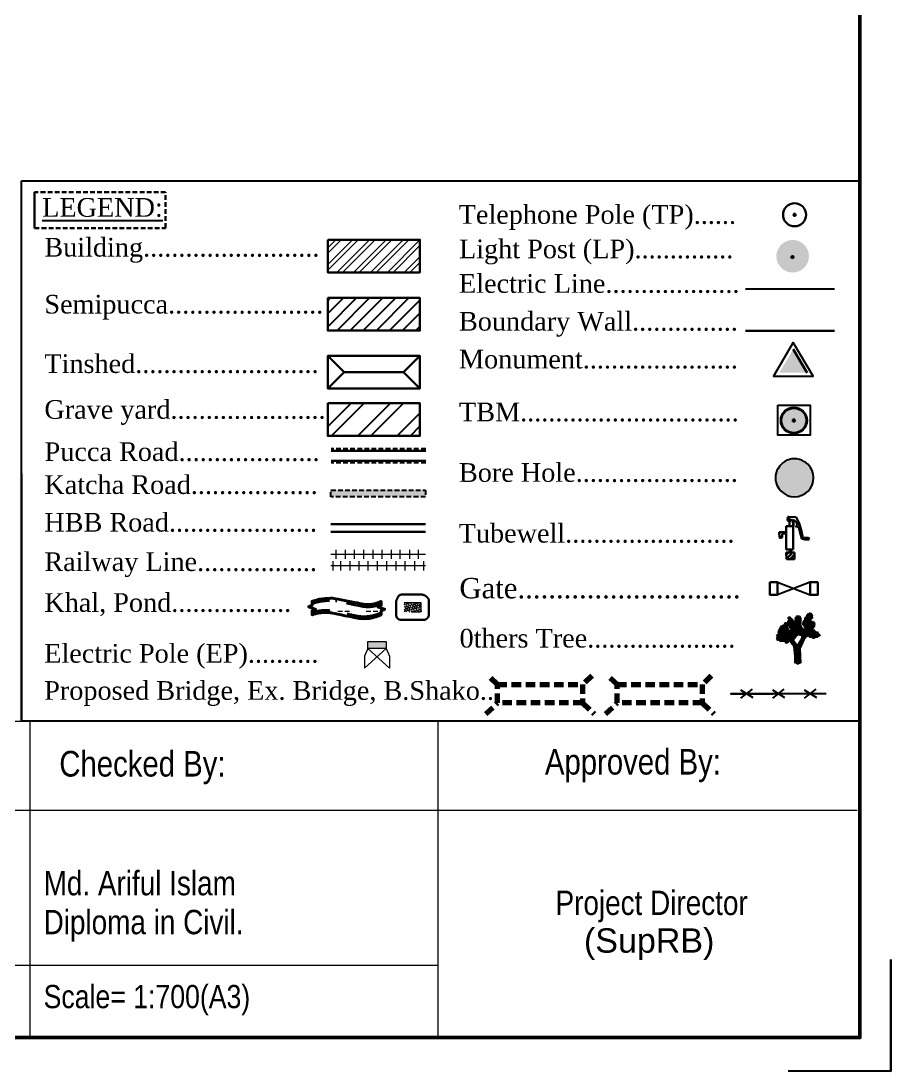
# Model space of a CAD drawing. Header units: inches. Extents: x 771028 to 773337, y 2500430 to 2500783.
# Drawn here: x 772943.5 to 773035.7, y 2500429.8 to 2500541.2 of the extents above; entities that cross this region are included whole.
import ezdxf
from ezdxf.enums import TextEntityAlignment as Align

# ---------------------------------------------------------------- set-up
doc = ezdxf.new("R2010")
doc.units = ezdxf.units.IN
doc.header["$MEASUREMENT"] = 0
doc.header["$PDMODE"] = 98
doc.header["$PDSIZE"] = 0.2
doc.linetypes.add('DASHED', pattern=[0.75, 0.5, -0.25])
doc.linetypes.add('DASHED2', pattern=[0.375, 0.25, -0.125])
for name, color, linetype in [('BM_TBM', 1, 'Continuous'), ('BORE HOLE', 1, 'Continuous'), ('Boundary wall', 7, 'Continuous'), ('Building', 5, 'Continuous'), ('Electric_Line', 214, 'Continuous'), ('Grave yard', 88, 'Continuous'), ('katcha road', 3, 'Continuous'), ('Layout_Text', 7, 'Continuous'), ('LIGHT_POST', 1, 'Continuous'), ('OTHER', 7, 'Continuous'), ('POND', 4, 'Continuous'), ('proposed', 1, 'Continuous'), ('Telephone_Pole', 70, 'Continuous'), ('text', 7, 'Continuous'), ('TEXTO', 7, 'Continuous'), ('Tree', 3, 'Continuous'), ('Tubewell', 112, 'Continuous'), ('Water Body', 4, 'Continuous')]:
    doc.layers.add(name, color=color, linetype=linetype)
for name, color, linetype, lineweight in [('Electric Pole', 20, 'Continuous', 15), ('Ex. Bridge', 212, 'DASHED', 30), ('Gate', 7, 'Continuous', 25), ('HBB Road', 24, 'Continuous', 5), ('KHAL+RIVER BANK', 160, 'Continuous', 18), ('Pucca Road', 12, 'Continuous', 30), ('Railway Line', 220, 'Continuous', 25), ('SEMI_PUCCA', 66, 'Continuous', 30), ('SHED', 7, 'Continuous', 30), ('TBM', 1, 'Continuous', 30), ('Water Line', 4, 'DASHED', 18)]:
    doc.layers.add(name, color=color, linetype=linetype, lineweight=lineweight)
doc.styles.add('SWIS', font='swissc.ttf')
doc.styles.add('TR', font='times.ttf')

# ---------------------------------------------------------------- blocks, each defined once
blk = doc.blocks.new('sdfsd')
at = {"layer": 'Tubewell', "color": 0, "lineweight": 30}
for p, q in [((685271.572, 2622811.423), (685271.535, 2622811.132)), ((685271.535, 2622811.132), (685271.706, 2622811.082)), ((685271.65, 2622811.421), (685271.572, 2622811.423)), ((685271.65, 2622811.421), (685272.238, 2622811.399)), ((685271.706, 2622810.951), (685271.705, 2622811.212)), ((685271.706, 2622811.082), (685271.77, 2622811.121)), ((685271.914, 2622811.175), (685271.77, 2622811.121)), ((685272.11, 2622811.137), (685271.914, 2622811.175)), ((685271.983, 2622811.156), (685271.987, 2622810.672)), ((685272.012, 2622811.156), (685271.983, 2622811.156)), ((685272.016, 2622810.673), (685272.012, 2622811.156)), ((685272.268, 2622810.995), (685272.11, 2622811.137)), ((685272.238, 2622811.399), (685272.478, 2622810.918)), ((685271.987, 2622810.672), (685271.428, 2622810.668)), ((685271.428, 2622810.668), (685271.444, 2622808.781)), ((685271.708, 2622810.67), (685271.706, 2622810.951)), ((685271.987, 2622810.672), (685272.016, 2622810.673)), ((685272.003, 2622808.785), (685271.987, 2622810.672)), ((685272.205, 2622810.694), (685272.335, 2622810.747)), ((685272.258, 2622810.59), (685272.205, 2622810.694)), ((685272.425, 2622810.653), (685272.258, 2622810.59)), ((685272.335, 2622810.747), (685272.268, 2622810.995)), ((685272.563, 2622810.122), (685272.425, 2622810.653)), ((685272.478, 2622810.918), (685272.639, 2622810.358)), ((685272.639, 2622810.358), (685272.788, 2622809.732)), ((685271.072, 2622810.188), (685270.876, 2622810.179)), ((685270.876, 2622810.179), (685270.879, 2622809.781)), ((685270.876, 2622810.179), (685270.876, 2622810.179)), ((685270.88, 2622809.774), (685271.102, 2622809.783)), ((685271.432, 2622810.204), (685271.072, 2622810.188)), ((685271.102, 2622809.783), (685271.112, 2622810.058)), ((685271.112, 2622810.058), (685271.433, 2622810.06)), ((685272.685, 2622809.653), (685272.563, 2622810.122)), ((685272.934, 2622809.577), (685272.685, 2622809.653)), ((685272.788, 2622809.732), (685273.142, 2622809.709)), ((685273.3, 2622809.58), (685272.934, 2622809.577)), ((685273.142, 2622809.709), (685273.246, 2622809.762)), ((685273.246, 2622809.762), (685273.3, 2622809.58)), ((685271.444, 2622808.781), (685272.003, 2622808.785)), ((685271.723, 2622808.783), (685271.725, 2622808.54)), ((685271.842, 2622808.541), (685271.84, 2622808.784)), ((685272.105, 2622808.544), (685271.444, 2622808.538)), ((685271.444, 2622808.538), (685271.449, 2622808.005)), ((685271.446, 2622808.349), (685271.62, 2622808.54)), ((685271.449, 2622808.007), (685271.937, 2622808.542)), ((685271.449, 2622808.005), (685272.109, 2622808.01)), ((685271.725, 2622808.54), (685271.842, 2622808.541)), ((685271.763, 2622808.007), (685272.106, 2622808.383)), ((685272.08, 2622808.01), (685272.109, 2622808.041)), ((685272.109, 2622808.01), (685272.105, 2622808.544))]:
    blk.add_line(p, q, dxfattribs=at)
for centre, major_axis, ratio, start_param, end_param in [((685271.705, 2622811.212), (0.0253, 0.0253), 1, 6.28318530692002, 12.56637061409961), ((685270.991, 2622809.782), (0.111, 0.001), 0.503998, 3.140941, 6.283186)]:
    blk.add_ellipse(centre, major_axis=major_axis, ratio=ratio, start_param=start_param, end_param=end_param, dxfattribs=at)
blk = doc.blocks.new('eeee')
at = {"layer": 'Electric Pole'}
for p, q in [((353314.022, 2673551.649), (353315.739, 2673551.649)), ((353314.022, 2673550.959), (353314.022, 2673551.649)), ((353315.739, 2673551.649), (353315.739, 2673550.959)), ((353314.022, 2673550.959), (353313.7, 2673550.259)), ((353313.7, 2673549.119), (353315.739, 2673550.959)), ((353315.739, 2673550.959), (353314.022, 2673550.959)), ((353316.061, 2673549.119), (353314.022, 2673550.959)), ((353315.739, 2673550.959), (353316.061, 2673550.259)), ((353313.7, 2673550.259), (353313.7, 2673549.119)), ((353316.061, 2673550.259), (353316.061, 2673549.119))]:
    blk.add_line(p, q, dxfattribs=at)
blk.add_solid([(353314.022, 2673551.649), (353315.739, 2673551.649), (353314.022, 2673550.959), (353315.739, 2673550.959)], dxfattribs=at)
blk = doc.blocks.new('dsfsd')
at = {"layer": 'LIGHT_POST'}
h = blk.add_hatch(color=5, dxfattribs=at)
h.set_gradient(color1=(0, 0, 255), color2=(56, 172, 6), tint=1, name='SPHERICAL')
edge = h.paths.add_edge_path()
edge.add_ellipse((726561.434, 2601765.061), major_axis=(-0.522, 0.522), ratio=1, start_angle=225, end_angle=405)
edge.add_ellipse((726561.434, 2601765.061), major_axis=(-0.522, 0.522), ratio=1, start_angle=45, end_angle=225)
blk.add_point((726561.423, 2601765.025), dxfattribs=at)
blk = doc.blocks.new('t')
at = {"layer": 'Tree'}
h = blk.add_hatch(dxfattribs=at)
h.set_pattern_fill('TRIANG', color=3, scale=0.184834, angle=0.58619, style=0)
h.set_pattern_definition([(60.5862, (781623.7387, 2539789.74409), (-0.0491814, 0.0832069), [0.0483275, -0.0483275]), (120.5862, (781623.7387, 2539789.74409), (-0.09665, -0.0009888), [0.0483275, -0.0483275]), (0.5862, (781623.71411, 2539789.78569), (0.0474686, 0.0841957), [0.0483275, -0.0483275])])
edge = h.paths.add_edge_path()
edge.add_ellipse((781624.834, 2539792.689), major_axis=(-0.0326, 0.0326), ratio=0.999999, start_angle=162.44681, end_angle=175.46993, ccw=False)
edge.add_ellipse((781625.035, 2539792.391), major_axis=(0.222, 0.222), ratio=0.999996, start_angle=438.00421, end_angle=439.91263, ccw=False)
edge.add_ellipse((781624.834, 2539792.689), major_axis=(-0.0326, 0.0326), ratio=1, start_angle=175.46993, end_angle=272.44682)
edge.add_ellipse((781624.87, 2539793.12), major_axis=(-0.28, 0.28), ratio=1, start_angle=134.25014, end_angle=244.25014)
edge.add_ellipse((781624.96, 2539793.087), major_axis=(-0.232, 0.232), ratio=1, start_angle=254.88214, end_angle=331.83745)
edge.add_ellipse((781624.721, 2539793.451), major_axis=(-0.108, 0.108), ratio=1, start_angle=205.97149, end_angle=240.7481)
edge.add_ellipse((781624.666, 2539793.82), major_axis=(-0.272, 0.272), ratio=1, start_angle=166.7032, end_angle=276.7032)
edge.add_ellipse((781624.807, 2539793.788), major_axis=(0.246, 0.246), ratio=1, start_angle=28.7113, end_angle=138.7113)
edge.add_ellipse((781624.485, 2539793.584), major_axis=(0.13, 0.13), ratio=1, start_angle=53.08468, end_angle=163.08468)
edge.add_ellipse((781624.342, 2539793.303), major_axis=(-0.138, 0.138), ratio=1, start_angle=-39.42408, end_angle=70.57592)
edge.add_ellipse((781624.402, 2539793.179), major_axis=(-0.17, 0.17), ratio=1, start_angle=35.61924, end_angle=141.04242)
edge.add_ellipse((781624.463, 2539792.763), major_axis=(-0.128, 0.128), ratio=1, start_angle=320.30096, end_angle=326.3607, ccw=False)
edge.add_ellipse((781624.402, 2539793.179), major_axis=(-0.17, 0.17), ratio=1, start_angle=141.04242, end_angle=145.61924, ccw=False)
edge.add_ellipse((781624.463, 2539792.763), major_axis=(0.128, 0.128), ratio=1, start_angle=56.3607, end_angle=160.30096)
edge.add_ellipse((781624.177, 2539792.43), major_axis=(-0.2, 0.2), ratio=1, start_angle=-70.51537, end_angle=-34.55421)
edge.add_ellipse((781623.806, 2539792.815), major_axis=(0.238, 0.238), ratio=1, start_angle=296.63219, end_angle=355.99586)
edge.add_ellipse((781623.9, 2539792.945), major_axis=(-0.13, 0.13), ratio=1, start_angle=254.47768, end_angle=302.80895)
edge.add_ellipse((781623.784, 2539793.29), major_axis=(-0.16, 0.16), ratio=1, start_angle=178.22973, end_angle=239.0569)
edge.add_ellipse((781624, 2539793.35), major_axis=(-0.00461, 0.00461), ratio=1, start_angle=170.58618, end_angle=280.58619)
edge.add_ellipse((781623.65, 2539793.535), major_axis=(-0.28, 0.28), ratio=1, start_angle=198.02079, end_angle=308.02079)
edge.add_ellipse((781623.76, 2539793.652), major_axis=(-0.2, 0.2), ratio=1, start_angle=-32.46312, end_angle=77.53688)
edge.add_ellipse((781623.678, 2539793.292), major_axis=(-0.184, 0.184), ratio=1, start_angle=-7.98006, end_angle=68.06958)
edge.add_ellipse((781623.382, 2539793.042), major_axis=(0.111, 0.111), ratio=1, start_angle=23.92238, end_angle=76.16713)
edge.add_ellipse((781623.231, 2539793.296), major_axis=(-0.0972, 0.0972), ratio=1, start_angle=165.13961, end_angle=275.13961)
edge.add_ellipse((781623.174, 2539793.458), major_axis=(-0.11, 0.11), ratio=1, start_angle=203.64027, end_angle=313.64027)
edge.add_ellipse((781622.987, 2539793.589), major_axis=(0.136, 0.136), ratio=1, start_angle=322.31302, end_angle=432.31302)
edge.add_ellipse((781622.963, 2539793.67), major_axis=(0.0783, 0.0783), ratio=1, start_angle=80.58619, end_angle=190.58619)
edge.add_ellipse((781622.938, 2539793.526), major_axis=(0.0461, 0.0461), ratio=1, start_angle=80.58619, end_angle=190.58619)
edge.add_ellipse((781623.056, 2539793.278), major_axis=(0.175, 0.175), ratio=1, start_angle=83.60245, end_angle=193.60245)
edge.add_ellipse((781623.243, 2539793.028), major_axis=(-0.225, 0.225), ratio=1, start_angle=38.10867, end_angle=119.81688)
edge.add_ellipse((781623.234, 2539792.54), major_axis=(-0.138, 0.138), ratio=1, start_angle=-22.61366, end_angle=41.38805)
edge.add_ellipse((781622.956, 2539792.56), major_axis=(-0.0591, 0.0591), ratio=1, start_angle=219.96864, end_angle=331.95863)
edge.add_ellipse((781622.796, 2539792.671), major_axis=(-0.098, 0.098), ratio=1, start_angle=211.80488, end_angle=321.80488)
edge.add_ellipse((781622.551, 2539793.006), major_axis=(0.213, 0.213), ratio=1, start_angle=274.33771, end_angle=384.33771)
edge.add_ellipse((781622.722, 2539793.086), major_axis=(0.15, 0.15), ratio=1, start_angle=62.68816, end_angle=153.15745)
edge.add_ellipse((781622.428, 2539792.93), major_axis=(-0.0909, 0.0909), ratio=1, start_angle=236.64823, end_angle=269.19738, ccw=False)
edge.add_ellipse((781622.722, 2539793.086), major_axis=(0.15, 0.15), ratio=1, start_angle=153.15745, end_angle=172.68816, ccw=False)
edge.add_ellipse((781622.428, 2539792.93), major_axis=(-0.0909, 0.0909), ratio=1, start_angle=269.19738, end_angle=346.64823)
edge.add_ellipse((781622.353, 2539792.826), major_axis=(-0.151, 0.151), ratio=1, start_angle=-47.01437, end_angle=62.98563)
edge.add_ellipse((781622.165, 2539792.626), major_axis=(0.0949, 0.0949), ratio=1, start_angle=51.5035, end_angle=161.5035)
edge.add_ellipse((781622.12, 2539792.428), major_axis=(0.111, 0.111), ratio=1, start_angle=73.45303, end_angle=183.45303)
edge.add_ellipse((781622.01, 2539792.167), major_axis=(-0.101, 0.101), ratio=1, start_angle=-47.37473, end_angle=87.61493)
edge.add_ellipse((781622.092, 2539791.914), major_axis=(-0.173, 0.173), ratio=1, start_angle=5.18812, end_angle=149.84034)
edge.add_ellipse((781622.336, 2539791.856), major_axis=(0.18, 0.18), ratio=1, start_angle=179.57996, end_angle=284.67131)
edge.add_ellipse((781622.746, 2539791.678), major_axis=(-0.139, 0.139), ratio=1, start_angle=12.62878, end_angle=30.35474, ccw=False)
edge.add_ellipse((781622.336, 2539791.856), major_axis=(0.18, 0.18), ratio=1, start_angle=284.67131, end_angle=298.31221, ccw=False)
edge.add_ellipse((781622.746, 2539791.678), major_axis=(0.139, 0.139), ratio=1, start_angle=120.35474, end_angle=336.76529)
edge.add_line((781622.928, 2539791.751), (781623.522, 2539791.99))
edge.add_line((781623.522, 2539791.99), (781623.732, 2539792.198))
edge.add_line((781623.732, 2539792.198), (781624.106, 2539792.161))
edge.add_line((781624.106, 2539792.161), (781624.54, 2539792.114))
edge.add_ellipse((781624.608, 2539792.136), major_axis=(-0.0506, 0.0506), ratio=1, start_angle=62.59366, end_angle=215.14689)
edge.add_ellipse((781624.866, 2539792.153), major_axis=(0.134, 0.134), ratio=1, start_angle=144.04757, end_angle=254.04757)
edge.add_ellipse((781625.13, 2539792.118), major_axis=(-0.152, 0.152), ratio=1, start_angle=82.31989, end_angle=192.31989)
edge.add_ellipse((781625.393, 2539792.157), major_axis=(-0.124, 0.124), ratio=1, start_angle=107.1248, end_angle=217.1248)
edge.add_ellipse((781625.627, 2539792.216), major_axis=(0.0729, 0.0729), ratio=1, start_angle=189.00131, end_angle=299.00131)
edge.add_ellipse((781625.617, 2539792.182), major_axis=(-0.0768, 0.0768), ratio=1, start_angle=227.88103, end_angle=337.88103)
edge.add_ellipse((781625.39, 2539792.294), major_axis=(-0.131, 0.131), ratio=1, start_angle=221.32918, end_angle=331.32918)
edge.add_ellipse((781625.035, 2539792.391), major_axis=(-0.222, 0.222), ratio=1, start_angle=239.91259, end_angle=348.00416)
h = blk.add_hatch(dxfattribs=at)
h.set_pattern_fill('GRAVEL', color=252, scale=0.199621, angle=0.58619, style=0)
h.set_pattern_definition([(228.59898579, (774389.84682, 2525920.667561), (-2.201183780362, -2.527950541338), [0.0374503114, -3.707587512]), (185.55588576, (774389.822052, 2525920.63947), (3.337375255548, 0.312524068032), [0.06426591, -6.36232316]), (133.09658573, (774389.758088, 2525920.633248), (2.814843158658, -3.033394543535), [0.045314721, -4.48616294]), (267.85988576, (774389.650243, 2525920.562549), (0.221393154429, 5.569885992107), [0.05852321, -5.793796674]), (293.41988573, (774389.648058, 2525920.504067), (-1.425936838065, 3.325982387178), [0.0573866397, -5.681285121]), (357.85988575, (774389.670867, 2525920.451407), (-5.569885985988, 0.221393154699), [0.05852321, -5.7937966676]), (38.28038579, (774389.729349, 2525920.449222), (-3.590097974692, -2.820538834573), [0.0773939513, -7.6619950553]), (72.841485774, (774389.790102, 2525920.497168), (1.8858129165, 6.143675998283), [0.073067858, -7.233720451]), (122.01578573, (774389.811659, 2525920.566984), (-2.263839955844, 3.595790265403), [0.058721407, -5.813425684]), (175.82258575, (774389.780527, 2525920.616774), (3.06471903952, -0.2470228415), [0.0670395537, -3.284936739]), (222.98358579, (774389.713666, 2525920.621658), (-3.3088981878724, -3.0960433214184), [0.0866966804, -8.58297776]), (139.40028573, (774389.92584, 2525920.562585), (-1.96555141564, 1.65017548232), [0.029590634, -2.929485306]), (172.05538575, (774389.903372, 2525920.581842), (3.624270030557, -0.51968354593), [0.056296, -5.5733173403]), (225.5861858, (774389.84762, 2525920.58962), (0.0028478828, -0.278351988), [0.0393668646, -0.354302616]), (203.78478578, (774389.82779, 2525920.622825), (1.386063665796, 0.57094358156), [0.0211998336, -2.0987760127]), (292.38758573, (774389.80839, 2525920.614276), (-0.28689552322, 0.83220790027), [0.029980904, -1.4690684686]), (31.5499858, (774389.81981, 2525920.586554), (0.82935938363, 0.5652481353), [0.048694368, -1.574447157]), (162.15128574, (774389.86131, 2525920.61203), (0.55955180165, -0.27265569247), [0.035210853, -0.845061311]), (16.97568577, (774389.646947, 2525920.612624), (2.774976003668, 0.863532501921), [0.0493265385, -4.883339836]), (70.93238578, (774389.694124, 2525920.627025), (-1.082079576822, -3.0732630302), [0.041382238, -4.096832916]), (293.78478573, (774389.860737, 2525920.667703), (-0.57094358094, 1.38606366732), [0.042399389, -2.077576459]), (344.19668574, (774389.877837, 2525920.628905), (-2.792063253522, 0.80657485144), [0.0493265385, -4.883339836]), (340.03018574, (774389.648713, 2525920.440046), (-1.397455774154, 0.5424632748), [0.0475672624, -2.3307969706]), (295.36128573, (774389.69342, 2525920.4238), (-1.423084044796, 3.047632486923), [0.0398559545, -3.9457453383]), (67.38758578, (774389.86637, 2525920.38938), (0.54246476351, 1.39745520246), [0.042399389, -2.077576459]), (17.94018577, (774389.88267, 2525920.42852), (-3.607183771754, -1.150428548006), [0.0466628497, -4.6196095967]), (70.03018578, (774389.729976, 2525920.387985), (-0.542463274195, -1.39745577569), [0.023783631, -2.354580604]), (101.89608574, (774389.849667, 2525920.38921), (-0.2897427723, 1.11055994212), [0.0141939063, -1.4052020144]), (166.54998574, (774389.84674, 2525920.4031), (0.83790373334, -0.269807714), [0.0573866396, -1.0903475445]), (186.59518576, (774389.790928, 2525920.416446), (2.780671067375, 0.306830530263), [0.053181914, -5.2650019785]), (304.2762857, (774389.82007, 2525920.5615), (-0.28404803566, 0.55385579515), [0.040146569, -0.963517936]), (353.74338575, (774389.842676, 2525920.528328), (4.737677938277, -0.508292039723), [0.070091007, -6.938997717]), (61.53158578, (774389.91235, 2525920.52069), (-1.093472439868, -1.95985494852), [0.0286594983, -2.837298683]), (90.5861858, (774389.926, 2525920.54588), (-0.2811997836, 0.27550402), [0.016701988, -0.261664482]), (120.84258573, (774389.785276, 2525920.42474), (1.133341363665, -1.937072484367), [0.0386717835, -3.828518815]), (48.59898579, (774389.76545, 2525920.457943), (2.201183780362, 2.527950541338), [0.074900623, -3.6701372004]), (0.5861858, (774389.81498, 2525920.51413), (0.27550402, 0.281199784), [0.072375282, -0.205991188]), (325.89098573, (774389.887355, 2525920.514866), (-2.803452616434, 1.919986907672), [0.044013636, -4.357346628]), (254.64078577, (774389.923797, 2525920.490185), (-0.26696034291, -1.116255524725), [0.040530715, -1.986007809]), (208.23218578, (774389.913061, 2525920.451102), (-5.260206123652, -2.837630910818), [0.065990947, -6.5331146306]), (176.01228575, (774389.854921, 2525920.419885), (-3.62142274416, 0.2413279886015), [0.0698140323, -6.9115816816])])
h.paths.add_polyline_path([(781622.928, 2539791.751), (781623.393, 2539791.163), (781623.483, 2539790.315), (781623.49, 2539789.76), (781623.971, 2539789.746), (781623.92, 2539790.323), (781623.902, 2539791.01), (781624.088, 2539791.445), (781624.261, 2539791.798), (781624.54, 2539792.114), (781624.483, 2539792.205), (781624.243, 2539791.92), (781624.221, 2539792.196), (781624.106, 2539792.16), (781624.112, 2539791.909), (781623.682, 2539791.223), (781623.313, 2539791.737), (781623.522, 2539791.99), (781623.452, 2539792.199), (781623.131, 2539791.729), (781622.948, 2539792.014)])
at = {"layer": 'Tree', "color": 229}
for p, q in [((781623.393, 2539791.163, 16.346), (781623.393, 2539791.163, 16.346)), ((781623.483, 2539790.315, 16.346), (781623.483, 2539790.315, 16.346)), ((781623.92, 2539790.323, 16.346), (781623.92, 2539790.323, 16.346))]:
    blk.add_line(p, q, dxfattribs=at)
at = {"layer": 'Tree', "color": 229, "elevation": 16.346}
for points in [[(781622.948, 2539792.014), (781623.131, 2539791.729), (781623.452, 2539792.199)], [(781623.522, 2539791.99), (781623.313, 2539791.737), (781623.682, 2539791.223), (781624.112, 2539791.909), (781624.106, 2539792.161)], [(781624.221, 2539792.196), (781624.243, 2539791.92), (781624.483, 2539792.205)], [(781624.54, 2539792.114), (781624.261, 2539791.798), (781623.902, 2539791.01), (781623.92, 2539790.323), (781623.971, 2539789.746), (781623.49, 2539789.746), (781623.483, 2539790.315), (781623.393, 2539791.163), (781622.928, 2539791.751)]]:
    blk.add_lwpolyline(points, dxfattribs=at)
at = {"layer": 'Tree'}
blk.add_point((781623.739, 2539789.744, 3.892), dxfattribs=at)

msp = doc.modelspace()

# ---------------------------------------------------------------- hatches: boundary and pattern name
at = {"layer": 'BM_TBM', "ltscale": 0.2}
h = msp.add_hatch(color=2, dxfattribs=at)
h.set_gradient(color1=(255, 255, 0), color2=(255, 255, 92), one_color=1, tint=0.68)
edge = h.paths.add_edge_path()
edge.add_ellipse((773025.432, 2500498.783), major_axis=(0.942, 0.942), ratio=1, start_angle=0, end_angle=360)
h = msp.add_hatch(color=2, dxfattribs=at)
h.set_gradient(color1=(255, 255, 0), color2=(255, 255, 92), one_color=1, tint=0.68)
edge = h.paths.add_edge_path()
edge.add_ellipse((773025.432, 2500498.783), major_axis=(0.942, 0.942), ratio=1, start_angle=0, end_angle=360)
at = {"layer": 'BORE HOLE', "ltscale": 0.2}
msp.add_hatch(color=256, dxfattribs=at).paths.add_polyline_path([(773027.359, 2500493.475, 1), (773023.64, 2500491.929, 1)])
at = {"layer": 'Building', "lineweight": 20, "ltscale": 0.2}
h = msp.add_hatch(dxfattribs=at)
h.set_pattern_fill('ANSI32', color=256, scale=3.371745, style=0)
h.set_pattern_definition([(45, (375885.3114, -504365.3518), (-0.8940689693, 0.8940689693), []), (45, (375885.9074, -504365.3518), (-0.8940689693, 0.8940689693), [])])
h.paths.add_polyline_path([(772976.01, 2500517.948), (772985.784, 2500517.948), (772985.784, 2500514.49), (772976.01, 2500514.49)])
edge = h.paths.add_edge_path(flags=17)
edge.add_line((772976.01, 2500517.881), (772976.077, 2500517.948))
at = {"layer": 'Grave yard', "lineweight": 25, "ltscale": 0.2}
h = msp.add_hatch(dxfattribs=at)
h.set_pattern_fill('ANSI32', color=256, scale=7.867436)
h.set_pattern_definition([(45, (447.3862, -0.1516), (-2.0861690583, 2.0861690583), []), (45, (448.777, -0.1516), (-2.0861690583, 2.0861690583), [])])
h.paths.add_polyline_path([(772976.01, 2500500.609), (772985.784, 2500500.609), (772985.784, 2500497.152), (772976.01, 2500497.152)])
edge = h.paths.add_edge_path()
edge.add_line((772985.768, 2500497.152), (772985.784, 2500497.168))
at = {"layer": 'katcha road', "linetype": 'DASHED2', "lineweight": 25, "ltscale": 2}
msp.add_hatch(color=256, dxfattribs=at).paths.add_polyline_path([(772976.353, 2500491.395), (772986.369, 2500491.395), (772986.369, 2500490.699), (772976.353, 2500490.699)])
at = {"layer": 'SEMI_PUCCA', "lineweight": 25, "ltscale": 0.2}
h = msp.add_hatch(dxfattribs=at)
h.set_pattern_fill('ANSI31', color=256, scale=7.867436)
h.set_pattern_definition([(45, (435014.7028, -1118633.5169), (-0.6953896861, 0.6953896861), [])])
h.paths.add_polyline_path([(772976.01, 2500511.774), (772985.784, 2500511.774), (772985.784, 2500508.317), (772976.01, 2500508.317)])
edge = h.paths.add_edge_path()
edge.add_line((772985.768, 2500508.317), (772985.784, 2500508.333))

# ---------------------------------------------------------------- linework, layer by layer
at = {"linetype": 'DASHED', "lineweight": 30}
for p, q in [((772958.819, 2500523.013), (772944.924, 2500523.013)), ((772958.819, 2500519.193), (772958.819, 2500523.013)), ((772944.924, 2500519.193), (772958.819, 2500519.193))]:
    msp.add_line(p, q, dxfattribs=at)
at = {"linetype": 'DASHED', "lineweight": 25}
msp.add_line((773032.439, 2500502.899, 0), (773032.44, 2500466.904), dxfattribs=at)
at = {"lineweight": 15}
for p, q in [((772943.551, 2500466.903), (772943.551, 2500493.146, 0)), ((772679.64, 2500466.901, 0), (773032.44, 2500466.901, 0)), ((772944.431, 2500466.901), (772944.432, 2500433.324)), ((772987.668, 2500466.901), (772987.667, 2500433.324)), ((773032.44, 2500466.901), (773032.44, 2500433.324)), ((773032.133, 2500457.409), (772774.292, 2500457.41)), ((772987.667, 2500440.964), (772861.333, 2500440.964))]:
    msp.add_line(p, q, dxfattribs=at)
at = {"lineweight": 25}
msp.add_line((772943.551, 2500493.146, 0), (772943.551, 2500466.901, 0), dxfattribs=at)
msp.add_lwpolyline([(772679.64, 2500433.324), (773032.44, 2500433.324), (773032.44, 2500682.804), (772679.64, 2500682.804)], close=True)
at = {"lineweight": 50}
msp.add_lwpolyline([(772679.64, 2500433.324), (773032.44, 2500433.324), (773032.44, 2500682.804), (772679.64, 2500682.804)], close=True, dxfattribs=at)
at = {"lineweight": 25, "elevation": 0}
for points in [[(772943.551, 2500524.215), (773032.44, 2500524.215)], [(773032.44, 2500524.212), (773032.44, 2500466.902), (773032.44, 2500502.899)]]:
    msp.add_lwpolyline(points, dxfattribs=at)
at = {"elevation": 0}
msp.add_lwpolyline([(772943.551, 2500524.215), (773032.44, 2500524.215), (773032.44, 2500466.903), (772943.551, 2500466.903)], close=True, dxfattribs=at)
at = {"linetype": 'DASHED', "lineweight": 30, "elevation": 0}
msp.add_lwpolyline([(772944.924, 2500523.013), (772944.924, 2500519.193)], close=True, dxfattribs=at)
at = {"lineweight": 15, "elevation": 0}
msp.add_lwpolyline([(773032.44, 2500483.295), (773032.44, 2500466.902)], dxfattribs=at)
at = {"elevation": 0.636}
msp.add_lwpolyline([(773028.869, 2500469.8), (773018.736, 2500469.8), (773023.249, 2500469.8)], dxfattribs=at)
at = {"layer": 'BM_TBM', "elevation": -2.754}
msp.add_lwpolyline([(773023.731, 2500500.401), (773027.174, 2500500.401), (773027.174, 2500497.206), (773023.731, 2500497.206)], close=True, dxfattribs=at)
at = {"layer": 'BM_TBM'}
for major_axis, start_param, end_param in [((0.942, 0.942), 5.497787143045644, 11.78097245022523), ((0.942, 0.942), 5.497787143045644, 11.78097245022523), ((-0.988, 0.988), 3.9269908, 10.2101761), ((-0.988, 0.988), 3.9269908, 10.2101761), ((0.972, 0.972), 5.497787143196285, 11.78097245037587), ((0.972, 0.972), 5.497787143196285, 11.78097245037587), ((0.957, 0.957), 5.497787143116517, 11.7809724502961), ((0.957, 0.957), 5.497787143116517, 11.7809724502961), ((-0.926, 0.926), 3.9269908, 10.2101761), ((-0.926, 0.926), 3.9269908, 10.2101761)]:
    msp.add_ellipse((773025.432, 2500498.783, 9.179), major_axis=major_axis, ratio=1, start_param=start_param, end_param=end_param, dxfattribs=at)
msp.add_point((773025.432, 2500498.783, 9.179), dxfattribs=at)
msp.add_point((773025.432, 2500498.783, 9.179), dxfattribs=at)
at = {"layer": 'BORE HOLE', "elevation": 0}
msp.add_lwpolyline([(773027.359, 2500493.475, 1), (773023.64, 2500491.929, 1)], format="xyb", close=True, dxfattribs=at)
at = {"layer": 'Boundary wall', "lineweight": 30}
msp.add_line((773020.307, 2500508.3), (773029.73, 2500508.3), dxfattribs=at)
at = {"layer": 'Building', "lineweight": 20}
msp.add_line((772976.01, 2500517.881), (772976.077, 2500517.948), dxfattribs=at)
at = {"layer": 'Building', "lineweight": 30, "elevation": 0}
msp.add_lwpolyline([(772976.01, 2500517.948), (772985.784, 2500517.948), (772985.784, 2500514.49), (772976.01, 2500514.49)], close=True, dxfattribs=at)
at = {"layer": 'Defpoints', "color": 1, "linetype": 'Continuous', "lineweight": 30}
msp.add_lwpolyline([(773035.732, 2500441.605), (773035.727, 2500429.779), (773024.84, 2500429.784)], dxfattribs=at)
at = {"layer": 'Electric_Line', "color": 6, "linetype": 'DASHED2', "lineweight": 25, "ltscale": 300}
msp.add_line((773020.307, 2500512.753), (773029.73, 2500512.753), dxfattribs=at)
at = {"layer": 'Ex. Bridge', "linetype": 'DASHED', "lineweight": 100, "ltscale": 2, "extrusion": (-1.4067e-14, -0.31995, 0.947434), "elevation": -800025.016}
for points in [[(773016.682, 2369033.267), (773015.724, 2369032.309), (773015.724, 2369030.247), (773006.698, 2369030.247), (773006.698, 2369032.309), (773005.74, 2369033.267)], [(773005.46, 2369029.009), (773006.698, 2369030.247), (773006.698, 2369032.309), (773015.724, 2369032.309), (773015.724, 2369030.247), (773016.962, 2369029.009)]]:
    msp.add_lwpolyline(points, dxfattribs=at)
at = {"layer": 'Gate'}
for p, q in [((773027.174, 2500481.616), (773023.686, 2500480.272)), ((773023.686, 2500481.616), (773027.174, 2500480.272))]:
    msp.add_line(p, q, dxfattribs=at)
at = {"layer": 'Gate', "lineweight": 30, "elevation": 0}
for points in [[(773022.897, 2500481.616), (773023.686, 2500481.616), (773023.686, 2500480.272), (773022.897, 2500480.272)], [(773027.174, 2500481.616), (773027.964, 2500481.616), (773027.964, 2500480.272), (773027.174, 2500480.272)]]:
    msp.add_lwpolyline(points, close=True, dxfattribs=at)
at = {"layer": 'Grave yard', "lineweight": 30, "elevation": 0}
msp.add_lwpolyline([(772976.01, 2500500.609), (772985.784, 2500500.609), (772985.784, 2500497.152), (772976.01, 2500497.152)], close=True, dxfattribs=at)
at = {"layer": 'HBB Road', "lineweight": 30, "ltscale": 180}
for p, q in [((772976.353, 2500487.778), (772986.369, 2500487.778)), ((772986.369, 2500486.982), (772976.353, 2500486.982))]:
    msp.add_line(p, q, dxfattribs=at)
at = {"layer": 'katcha road', "linetype": 'DASHED2', "lineweight": 25, "ltscale": 2}
for p, q in [((772986.399, 2500495.787), (772976.383, 2500495.787)), ((772986.399, 2500494.299), (772976.383, 2500494.299))]:
    msp.add_line(p, q, dxfattribs=at)
at = {"layer": 'katcha road', "linetype": 'DASHED2', "lineweight": 25, "ltscale": 2, "elevation": 0}
msp.add_lwpolyline([(772976.353, 2500491.395), (772986.369, 2500491.395), (772986.369, 2500490.699), (772976.353, 2500490.699)], close=True, dxfattribs=at)
at = {"layer": 'KHAL+RIVER BANK', "lineweight": 40, "ltscale": 15}
msp.add_ellipse((772987.042, 2500524.616), major_axis=(33.546, 33.546), ratio=1, start_param=3.7031152, end_param=3.7490135, dxfattribs=at)
msp.add_rational_spline([(772978.643, 2500477.925), (772980.203, 2500477.483), (772981.676, 2500478.159), (772981.676, 2500478.381), (772981.676, 2500478.602), (772981.869, 2500478.672), (772982.063, 2500478.743), (772981.676, 2500478.883), (772981.29, 2500479.024), (772981.483, 2500479.094), (772981.676, 2500479.165), (772981.676, 2500479.379), (772981.676, 2500479.594), (772980.571, 2500479.018), (772979.379, 2500479.382), (772978.286, 2500479.577), (772977.203, 2500479.824), (772975.8, 2500480.077), (772974.447, 2500479.627), (772974.397, 2500479.611), (772974.348, 2500479.594), (772974.348, 2500479.379), (772974.348, 2500479.165), (772974.155, 2500479.094), (772973.961, 2500479.024), (772974.348, 2500478.883), (772974.734, 2500478.743), (772974.541, 2500478.672), (772974.348, 2500478.602), (772974.348, 2500478.387), (772974.348, 2500478.172), (772974.397, 2500478.189), (772974.447, 2500478.205), (772975.459, 2500478.542), (772976.509, 2500478.359)], [1, 0.938247027296, 1, 1, 1, 1, 1, 1, 1, 1, 1, 1, 1, 0.9255718505, 1, 0.999710047853, 1, 0.968943318999, 1, 1, 1, 1, 1, 1, 1, 1, 1, 1, 1, 1, 1, 1, 1, 0.969774783837, 1], degree=2, knots=[0, 0, 0, 0.7065365, 0.7065365, 1.7065365, 1.7065365, 2.7065365, 2.7065365, 3.7065365, 3.7065365, 4.7065365, 4.7065365, 5.7065365, 5.7065365, 6.4830424, 6.4830424, 6.531206, 6.531206, 7.0309561, 7.0309561, 8.0309561, 8.0309561, 9.0309561, 9.0309561, 10.0309561, 10.0309561, 11.0309561, 11.0309561, 12.0309561, 12.0309561, 13.0309561, 13.0309561, 14.0309561, 14.0309561, 14.5239366, 14.5239366, 14.5239366], dxfattribs=at)
at = {"layer": 'OTHER'}
for p, q in [((773019.811, 2500469.335, 0.636), (773021.039, 2500470.266, 0.636)), ((773023.189, 2500469.335, 0.636), (773024.417, 2500470.266, 0.636)), ((773026.566, 2500469.335, 0.636), (773027.794, 2500470.266, 0.636)), ((773019.774, 2500470.213, 0.636), (773021.075, 2500469.387, 0.636)), ((773023.152, 2500470.213, 0.636), (773024.453, 2500469.387, 0.636)), ((773026.53, 2500470.213, 0.636), (773027.831, 2500469.387, 0.636))]:
    msp.add_line(p, q, dxfattribs=at)
at = {"layer": 'POND', "lineweight": 30}
msp.add_rational_spline([(772983.269, 2500479.645), (772983.269, 2500479.645), (772983.269, 2500479.17), (772983.269, 2500478.695), (772983.269, 2500478.22), (772983.249, 2500478.068), (772983.293, 2500477.921), (772983.394, 2500477.806), (772983.495, 2500477.69), (772983.634, 2500477.627), (772983.788, 2500477.627), (772984.538, 2500477.627), (772985.288, 2500477.627), (772986.038, 2500477.627), (772986.214, 2500477.597), (772986.387, 2500477.645), (772986.523, 2500477.76), (772986.66, 2500477.876), (772986.735, 2500478.038), (772986.735, 2500478.217), (772986.735, 2500478.725), (772986.735, 2500479.233), (772986.735, 2500479.742), (772986.59, 2500480.113), (772986.256, 2500480.332), (772985.857, 2500480.318), (772985.238, 2500480.318), (772984.618, 2500480.318), (772983.999, 2500480.318), (772983.809, 2500480.333), (772983.628, 2500480.271), (772983.487, 2500480.141), (772983.269, 2500479.645), (772983.269, 2500479.645)], [1, 1, 1, 1, 1, 0.940358894327, 0.940358894327, 1, 0.940358894327, 0.940358894327, 1, 1, 1, 1, 0.938106588185, 0.938106588185, 1, 0.938106588185, 0.938106588185, 1, 1, 1, 1, 0.876912348692, 0.876912348692, 1, 1, 1, 1, 0.943928571938, 0.943928571938, 1, 1, 1], degree=3, knots=[0, 0, 0, 0, 0.5, 1, 1, 1, 1.852424, 1.852424, 1.852424, 2.7048479, 2.7048479, 2.7048479, 3.7048479, 3.7048479, 3.7048479, 4.5734713, 4.5734713, 4.5734713, 5.4420947, 5.4420947, 5.4420947, 6.4420947, 6.4420947, 6.4420947, 7.6769565, 7.6769565, 7.6769565, 8.6769565, 8.6769565, 8.6769565, 9.503096, 9.503096, 10.3292356, 10.3292356, 10.3292356, 10.3292356], dxfattribs=at)
at = {"layer": 'proposed', "linetype": 'DASHED', "lineweight": 100, "ltscale": 2, "extrusion": (-1.4067e-14, -0.31995, 0.947434), "elevation": -800025.016}
for points in [[(773003.994, 2369033.267), (773003.036, 2369032.309), (773003.036, 2369030.247), (772994.011, 2369030.247), (772994.011, 2369032.309), (772993.053, 2369033.267)], [(772992.772, 2369029.009), (772994.011, 2369030.247), (772994.011, 2369032.309), (773003.036, 2369032.309), (773003.036, 2369030.247), (773004.275, 2369029.009)]]:
    msp.add_lwpolyline(points, dxfattribs=at)
at = {"layer": 'Pucca Road', "ltscale": 0.5}
for p, q in [((772976.383, 2500495.568), (772986.399, 2500495.568)), ((772986.399, 2500494.518), (772976.383, 2500494.518))]:
    msp.add_line(p, q, dxfattribs=at)
at = {"layer": 'Railway Line', "lineweight": 15}
for p, q in [((772976.904, 2500484.094), (772976.904, 2500485.064)), ((772977.885, 2500484.096), (772977.885, 2500485.066)), ((772978.834, 2500484.096), (772978.834, 2500485.066)), ((772979.825, 2500484.096), (772979.825, 2500485.066)), ((772980.827, 2500484.096), (772980.827, 2500485.066)), ((772981.787, 2500484.096), (772981.787, 2500485.066)), ((772982.759, 2500484.096), (772982.759, 2500485.066)), ((772983.687, 2500484.096), (772983.687, 2500485.066)), ((772984.71, 2500484.096), (772984.71, 2500485.066)), ((772985.628, 2500484.096), (772985.628, 2500485.066)), ((772986.369, 2500484.571), (772976.353, 2500484.571)), ((772976.597, 2500482.881), (772976.597, 2500483.869)), ((772977.41, 2500482.881), (772977.41, 2500483.869)), ((772978.38, 2500482.881), (772978.38, 2500483.869)), ((772979.35, 2500482.881), (772979.35, 2500483.869)), ((772980.31, 2500482.881), (772980.31, 2500483.869)), ((772981.301, 2500482.881), (772981.301, 2500483.869)), ((772982.274, 2500482.881), (772982.274, 2500483.869)), ((772983.265, 2500482.881), (772983.265, 2500483.869)), ((772984.236, 2500482.881), (772984.236, 2500483.869)), ((772985.227, 2500482.881), (772985.227, 2500483.869)), ((772986.19, 2500482.881), (772986.19, 2500483.869)), ((772976.353, 2500483.392), (772986.369, 2500483.392))]:
    msp.add_line(p, q, dxfattribs=at)
at = {"layer": 'SEMI_PUCCA', "lineweight": 20}
msp.add_line((772985.768, 2500508.317), (772985.784, 2500508.333), dxfattribs=at)
at = {"layer": 'SEMI_PUCCA', "lineweight": 30, "elevation": 0}
msp.add_lwpolyline([(772976.01, 2500511.774), (772985.784, 2500511.774), (772985.784, 2500508.317), (772976.01, 2500508.317)], close=True, dxfattribs=at)
at = {"layer": 'SHED', "lineweight": 30}
for p, q in [((772976.01, 2500502.174), (772976.01, 2500505.632)), ((772977.758, 2500503.903), (772984.037, 2500503.903))]:
    msp.add_line(p, q, dxfattribs=at)
at = {"layer": 'SHED', "lineweight": 30, "elevation": 0}
msp.add_lwpolyline([(772977.758, 2500503.903), (772976.01, 2500505.632), (772985.784, 2500505.632), (772985.784, 2500502.174), (772976.01, 2500502.174)], close=True, dxfattribs=at)
msp.add_lwpolyline([(772985.784, 2500505.632), (772984.037, 2500503.903), (772985.784, 2500502.174)], dxfattribs=at)
at = {"layer": 'TBM'}
msp.add_line((773026.847, 2500503.843, 67.321), (773025.371, 2500506.348, 67.321), dxfattribs=at)
at = {"layer": 'TBM', "lineweight": 25, "elevation": 67.321}
msp.add_lwpolyline([(773025.371, 2500507.058), (773023.264, 2500503.483), (773027.477, 2500503.483)], close=True, dxfattribs=at)
at = {"layer": 'TBM'}
msp.add_solid([(773023.894, 2500503.843, 67.321), (773026.847, 2500503.843, 67.321), (773025.371, 2500506.348, 67.321)], dxfattribs=at)
at = {"layer": 'Telephone_Pole', "lineweight": 30}
msp.add_ellipse((773025.508, 2500520.6), major_axis=(0.865, 0.865), ratio=1, start_param=1.5707963, end_param=7.8539816, dxfattribs=at)
at = {"layer": 'Telephone_Pole'}
msp.add_point((773025.508, 2500520.6), dxfattribs=at)
at = {"layer": 'Water Body', "linetype": 'DASHED2', "lineweight": 30, "ltscale": 15}
for points, weights, knots in [([(772981.676, 2500479.308), (772980.538, 2500478.763), (772979.329, 2500479.127), (772978.24, 2500479.321), (772977.161, 2500479.567), (772975.813, 2500479.809), (772974.514, 2500479.377), (772974.431, 2500479.35), (772974.348, 2500479.322)], [1, 0.932525707428, 1, 0.999714569868, 1, 0.969054367329, 1, 1, 1], [0, 0, 0, 0.7389021, 0.7389021, 0.7866886, 0.7866886, 1.2855399, 1.2855399, 2.2855399, 2.2855399, 2.2855399]), ([(772981.676, 2500478.421), (772980.237, 2500477.714), (772978.696, 2500478.155), (772977.621, 2500478.349), (772976.556, 2500478.591), (772975.444, 2500478.786), (772974.372, 2500478.429), (772974.36, 2500478.425), (772974.348, 2500478.421)], [1, 0.933133648373, 1, 0.999732328827, 1, 0.969604215401, 1, 1, 1], [0, 0, 0, 0.7355277, 0.7355277, 0.7818036, 0.7818036, 1.2761802, 1.2761802, 2.2761802, 2.2761802, 2.2761802])]:
    msp.add_rational_spline(points, weights, degree=2, knots=knots, dxfattribs=at)
at = {"layer": 'Water Line', "color": 143, "linetype": 'Continuous', "lineweight": 9, "ltscale": 15, "true_color": 0x7aafdf}
for p, q in [((772984.108, 2500479.426), (772984.161, 2500479.48)), ((772984.108, 2500479.237), (772984.227, 2500479.356)), ((772984.18, 2500478.932), (772984.415, 2500479.168)), ((772984.203, 2500479.144), (772984.203, 2500479.144)), ((772984.25, 2500479.191), (772984.486, 2500479.427)), ((772984.274, 2500479.403), (772984.274, 2500479.403)), ((772984.321, 2500479.451), (772984.35, 2500479.48)), ((772984.439, 2500479.003), (772984.674, 2500479.238)), ((772984.462, 2500479.215), (772984.462, 2500479.215)), ((772984.51, 2500479.262), (772984.727, 2500479.48)), ((772984.533, 2500479.474), (772984.533, 2500479.474)), ((772984.698, 2500479.073), (772984.934, 2500479.309)), ((772984.722, 2500479.286), (772984.722, 2500479.286)), ((772984.769, 2500479.333), (772984.916, 2500479.48)), ((772984.957, 2500479.144), (772985.193, 2500479.38)), ((772984.981, 2500479.356), (772984.981, 2500479.356)), ((772985.028, 2500479.403), (772985.104, 2500479.48)), ((772985.146, 2500478.956), (772985.382, 2500479.191)), ((772985.169, 2500479.168), (772985.169, 2500479.168)), ((772985.217, 2500479.215), (772985.452, 2500479.451)), ((772985.24, 2500479.427), (772985.24, 2500479.427)), ((772985.287, 2500479.474), (772985.293, 2500479.48)), ((772985.405, 2500479.026), (772985.641, 2500479.262)), ((772985.429, 2500479.238), (772985.429, 2500479.238)), ((772985.476, 2500479.286), (772985.67, 2500479.48)), ((772985.664, 2500479.097), (772985.897, 2500479.33)), ((772985.688, 2500479.309), (772985.688, 2500479.309)), ((772985.735, 2500479.356), (772985.858, 2500479.48)), ((772984.108, 2500479.049), (772984.156, 2500479.097)), ((772984.108, 2500478.483), (772984.274, 2500478.649)), ((772984.109, 2500478.673), (772984.345, 2500478.908)), ((772984.132, 2500478.885), (772984.132, 2500478.885)), ((772984.297, 2500478.484), (772984.533, 2500478.72)), ((772984.321, 2500478.696), (772984.321, 2500478.696)), ((772984.368, 2500478.743), (772984.604, 2500478.979)), ((772984.392, 2500478.956), (772984.392, 2500478.956)), ((772984.51, 2500478.508), (772984.51, 2500478.508)), ((772984.557, 2500478.555), (772984.792, 2500478.791)), ((772984.58, 2500478.767), (772984.58, 2500478.767)), ((772984.627, 2500478.814), (772984.863, 2500479.05)), ((772984.651, 2500479.026), (772984.651, 2500479.026)), ((772984.655, 2500478.465), (772984.722, 2500478.531)), ((772984.769, 2500478.579), (772984.769, 2500478.579)), ((772984.816, 2500478.626), (772985.052, 2500478.861)), ((772984.839, 2500478.838), (772984.839, 2500478.838)), ((772984.844, 2500478.465), (772984.981, 2500478.602)), ((772984.887, 2500478.885), (772985.122, 2500479.121)), ((772984.91, 2500479.097), (772984.91, 2500479.097)), ((772985.028, 2500478.649), (772985.028, 2500478.649)), ((772985.032, 2500478.465), (772985.24, 2500478.673)), ((772985.075, 2500478.696), (772985.311, 2500478.932)), ((772985.099, 2500478.908), (772985.099, 2500478.908)), ((772985.264, 2500478.508), (772985.499, 2500478.743)), ((772985.287, 2500478.72), (772985.287, 2500478.72)), ((772985.334, 2500478.767), (772985.57, 2500479.003)), ((772985.358, 2500478.979), (772985.358, 2500478.979)), ((772985.41, 2500478.465), (772985.429, 2500478.484)), ((772985.476, 2500478.531), (772985.476, 2500478.531)), ((772985.523, 2500478.579), (772985.759, 2500478.814)), ((772985.546, 2500478.791), (772985.546, 2500478.791)), ((772985.594, 2500478.838), (772985.829, 2500479.073)), ((772985.598, 2500478.465), (772985.688, 2500478.555)), ((772985.617, 2500479.05), (772985.617, 2500479.05)), ((772985.735, 2500478.602), (772985.735, 2500478.602)), ((772985.782, 2500478.649), (772985.897, 2500478.764)), ((772985.787, 2500478.465), (772985.897, 2500478.575)), ((772985.806, 2500478.861), (772985.806, 2500478.861)), ((772985.853, 2500478.908), (772985.897, 2500478.953)), ((772985.876, 2500479.121), (772985.876, 2500479.121))]:
    msp.add_line(p, q, dxfattribs=at)
at = {"layer": 'Water Line'}
msp.add_line((772974.348, 2500478.555, 4.136), (772974.831, 2500478.555, 4.136), dxfattribs=at)
at = {"layer": 'Water Line', "color": 152, "true_color": 0x2776bb}
for p, q in [((772977.065, 2500478.555, 4.136), (772978.572, 2500478.555, 4.136)), ((772980.08, 2500478.555, 4.136), (772981.587, 2500478.555, 4.136))]:
    msp.add_line(p, q, dxfattribs=at)
at = {"layer": 'Water Line', "color": 143, "linetype": 'DASHED2', "lineweight": 9, "ltscale": 15, "true_color": 0x7aafdf}
msp.add_rational_spline([(772984.108, 2500479.48), (772984.108, 2500478.972), (772984.108, 2500478.465), (772985.002, 2500478.465), (772985.897, 2500478.465), (772985.897, 2500478.973), (772985.897, 2500479.48), (772985.889, 2500479.481), (772985.881, 2500479.48), (772984.994, 2500479.48), (772984.108, 2500479.48)], [1, 1, 1, 1, 1, 1, 1, 0.993374994768, 1, 1, 1], degree=2, knots=[0, 0, 0, 1, 1, 2, 2, 3, 3, 3.2303447, 3.2303447, 4.2303447, 4.2303447, 4.2303447], dxfattribs=at)

# ---------------------------------------------------------------- block references
for name, p, xscale, yscale, zscale in [('dsfsd', (-924615.005, -3578613.569, 1.76), 2.336540627826424, 2.336540627826424, 2.336540627826424), ('sdfsd', (-125530.26, -938645.027), 1.31123936695602, 1.31123936695602, 1.31123936695602), ('t', (-164922.617, -547274.605), 1.2, 1.2, 1.2)]:
    msp.add_blockref(name, p, dxfattribs=dict(xscale=xscale, yscale=yscale, zscale=zscale))
at = {"layer": 'text', "xscale": 1.123915077434745, "yscale": 1.123915077434745, "zscale": 1.123915077434745}
msp.add_blockref('eeee', (375885.311, -504369.655), dxfattribs=at)

# ---------------------------------------------------------------- texts
at = {"layer": 'Layout_Text', "style": 'TR', "width": 1}
msp.add_text('Gate.............................', height=2.16034, dxfattribs=at).set_placement((772989.968, 2500479.916))
at = {"layer": 'text', "style": 'TR', "width": 1}
for s, height, p in [('%%ULEGEND:', 1.9803, (772945.727, 2500520.391, 0.403)), ('Tubewell........................', 1.98031, (772989.891, 2500485.828)), ('0thers Tree.....................', 1.98031, (772989.986, 2500474.696)), ('Electric Pole (EP)..........', 1.98031, (772945.947, 2500473.089)), ('Proposed Bridge, Ex. Bridge, B.Shako..', 1.98031, (772945.947, 2500469.15))]:
    msp.add_text(s, height=height, dxfattribs=at).set_placement(p)
for s, p in [('Telephone Pole (TP)......', (772989.895, 2500520.631)), ('Light Post (LP)..............', (772989.927, 2500516.977)), ('Electric Line...................', (772989.925, 2500513.314)), ('Boundary Wall...............', (772989.925, 2500509.304)), ('Monument......................', (772989.925, 2500505.293)), ('TBM...............................', (772989.925, 2500499.683)), ('Pucca Road....................', (772945.987, 2500495.477)), ('Bore Hole.......................', (772989.925, 2500493.263)), ('Katcha Road..................', (772945.961, 2500491.977)), ('HBB Road.....................', (772945.958, 2500487.982)), ('Railway Line.................', (772945.959, 2500483.805)), ('Khal, Pond.................', (772945.959, 2500479.473))]:
    msp.add_text(s, height=1.98031, dxfattribs=at).set_placement(p, align=Align.MIDDLE_LEFT)
at = {"layer": 'text', "style": 'TR'}
for s, p in [('Building.........................', (772945.962, 2500517.156)), ('Semipucca......................', (772945.962, 2500511.117)), ('Tinshed..........................', (772945.962, 2500504.811)), ('Grave yard......................', (772945.962, 2500499.952))]:
    msp.add_text(s, height=1.98031, dxfattribs=at).set_placement(p, align=Align.MIDDLE_LEFT)
at = {"layer": 'text', "linetype": 'Continuous', "lineweight": 15, "style": 'SWIS'}
for s, p in [('Checked By:', (772956.36, 2500462.032)), ('Approved By:', (773008.37, 2500462.246))]:
    msp.add_text(s, height=2.71383, rotation=359.99986, dxfattribs=at).set_placement(p, align=Align.MIDDLE)
at = {"layer": 'TEXTO', "linetype": 'ByBlock', "lineweight": 15, "style": 'SWIS'}
for s, height, p in [('Md. Ariful Islam', 2.58213, (772945.884, 2500448.416)), ('Project Director', 2.58213, (773000.163, 2500446.327, 18.911)), ('Diploma in Civil.', 2.58213, (772945.884, 2500444.288)), ('Scale= 1:700(A3)', 2.46588, (772945.884, 2500436.442))]:
    msp.add_text(s, height=height, rotation=359.99986, dxfattribs=at).set_placement(p)
at = {"layer": 'TEXTO', "linetype": 'ByBlock', "lineweight": 15, "insert": (773003.176, 2500444.914, -1.021), "char_height": 2.58213, "width": 18.33341, "attachment_point": 1, "rotation": 359.99986, "style": 'SWIS'}
msp.add_mtext('{\\fArial|b0|i0|c0|p34;(SupRB)}', dxfattribs=at)

doc.saveas('drawing.dxf')
